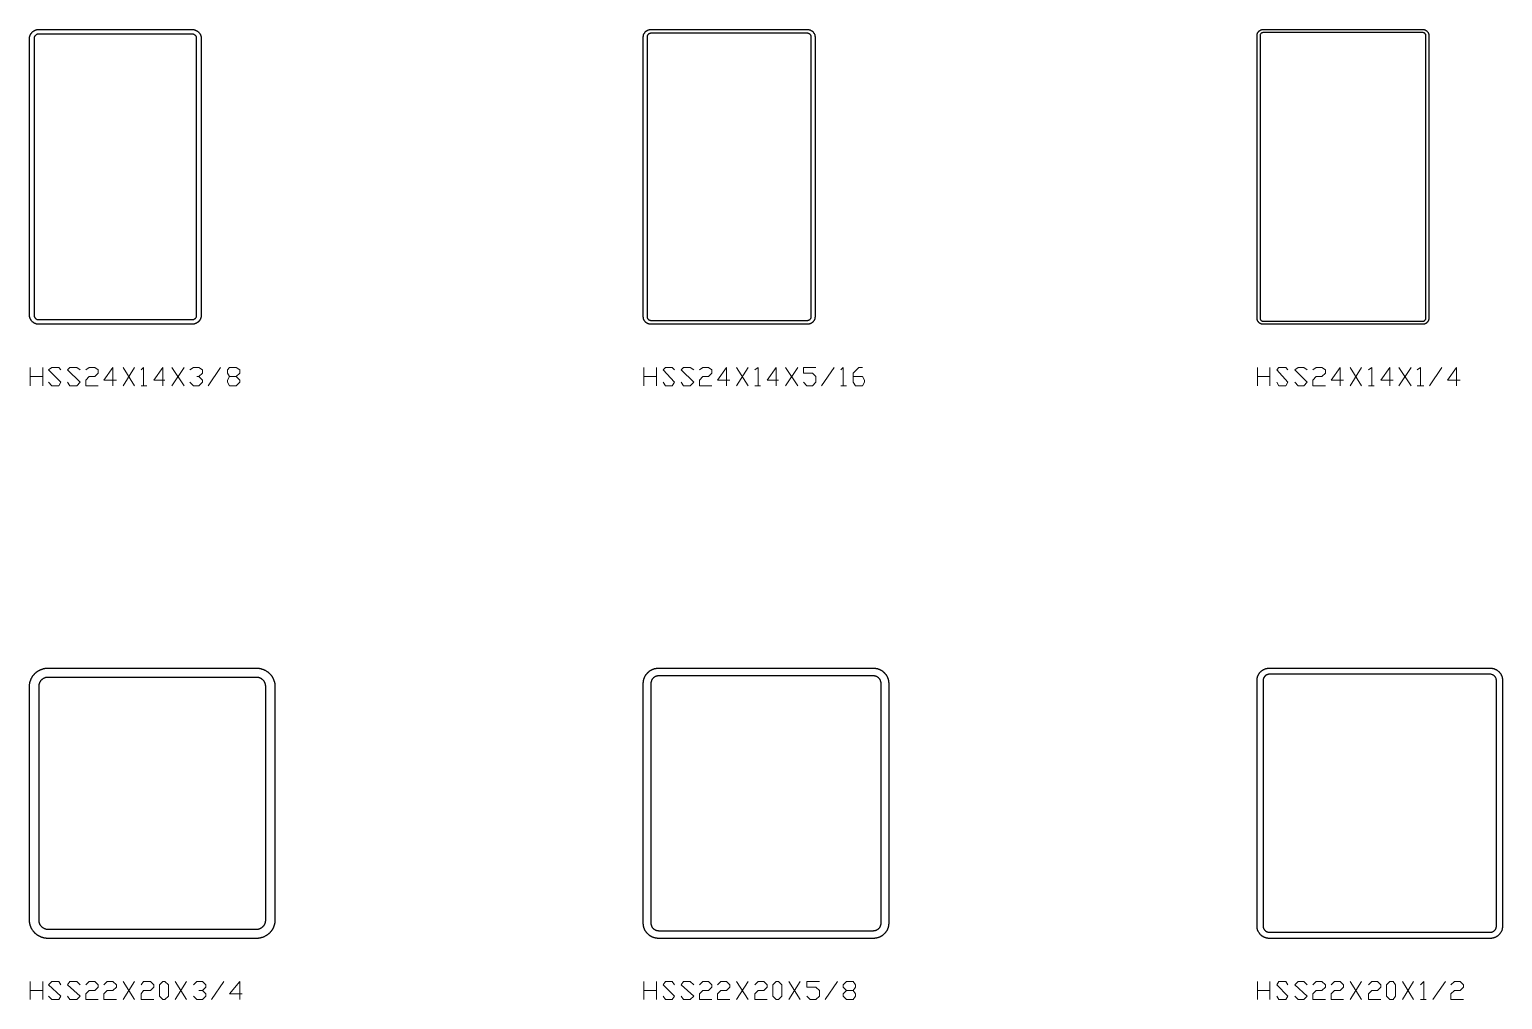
# Model space of a CAD drawing. Header units: inches. Extents: x 0 to 975, y -1305 to 34.
# Drawn here: x 350 to 470, y -105 to -26 of the extents above; entities that cross this region are included whole.
import ezdxf

# ---------------------------------------------------------------- set-up
doc = ezdxf.new("R2010")
doc.units = ezdxf.units.IN
doc.header["$MEASUREMENT"] = 0
doc.layers.add('AISC_STEEL', color=7, linetype='Continuous')

msp = doc.modelspace()

# ---------------------------------------------------------------- linework, layer by layer
at = {"color": 3, "lineweight": 0}
for p, q in [((350.07, -55), (350.07, -53.52)), ((351.08, -53.52), (351.08, -55)), ((357.63, -53.52), (358.55, -55)), ((357.63, -55), (358.55, -53.52)), ((361.6, -53.52), (362.61, -55)), ((361.6, -55), (362.61, -53.52)), ((364.55, -55), (365.56, -53.52)), ((400.05, -55), (400.05, -53.52)), ((401.07, -53.52), (401.07, -55)), ((407.61, -53.52), (408.54, -55)), ((407.61, -55), (408.54, -53.52)), ((411.58, -53.52), (412.59, -55)), ((411.58, -55), (412.59, -53.52)), ((414.53, -55), (415.54, -53.52)), ((450.03, -55), (450.03, -53.52)), ((451.05, -53.52), (451.05, -55)), ((457.6, -53.52), (458.52, -55)), ((457.6, -55), (458.52, -53.52)), ((461.56, -53.52), (462.57, -55)), ((461.56, -55), (462.57, -53.52)), ((464.05, -55), (465.06, -53.52)), ((350.07, -54.26), (351.08, -54.26)), ((359.11, -55), (359.57, -55)), ((400.05, -54.26), (401.07, -54.26)), ((409.09, -55), (409.55, -55)), ((416.1, -55), (416.56, -55)), ((450.03, -54.26), (451.05, -54.26)), ((459.07, -55), (459.53, -55)), ((463.04, -55), (463.59, -55)), ((350.07, -104.98), (350.07, -103.5)), ((350.07, -104.24), (351.08, -104.24)), ((351.08, -103.5), (351.08, -104.98)), ((357.63, -103.5), (358.55, -104.98)), ((357.63, -104.98), (358.55, -103.5)), ((361.87, -103.5), (362.8, -104.98)), ((361.87, -104.98), (362.8, -103.5)), ((364.83, -104.98), (365.84, -103.5)), ((400.05, -104.98), (400.05, -103.5)), ((400.05, -104.24), (401.07, -104.24)), ((401.07, -103.5), (401.07, -104.98)), ((407.61, -103.5), (408.54, -104.98)), ((407.61, -104.98), (408.54, -103.5)), ((411.86, -103.5), (412.78, -104.98)), ((411.86, -104.98), (412.78, -103.5)), ((414.81, -104.98), (415.82, -103.5)), ((450.03, -104.98), (450.03, -103.5)), ((450.03, -104.24), (451.05, -104.24)), ((451.05, -103.5), (451.05, -104.98)), ((457.6, -103.5), (458.52, -104.98)), ((457.6, -104.98), (458.52, -103.5)), ((461.84, -103.5), (462.76, -104.98)), ((461.84, -104.98), (462.76, -103.5)), ((464.33, -104.98), (465.34, -103.5)), ((360.86, -104.98), (360.86, -104.98)), ((410.84, -104.98), (410.84, -104.98)), ((460.82, -104.98), (460.82, -104.98)), ((463.31, -104.98), (463.77, -104.98))]:
    msp.add_line(p, q, dxfattribs=at)
for points in [[(351.55, -54.72), (351.82, -55), (352.38, -55), (352.56, -54.72), (351.55, -53.71), (351.82, -53.52), (352.38, -53.52), (352.56, -53.71)], [(353.11, -54.72), (353.3, -55), (353.85, -55), (354.13, -54.72), (353.11, -53.71), (353.3, -53.52), (353.85, -53.52), (354.13, -53.71)], [(354.59, -53.71), (354.87, -53.52), (355.33, -53.52), (355.6, -53.71), (355.6, -53.98), (355.33, -54.26), (354.87, -54.26), (354.59, -54.54), (354.59, -55), (355.6, -55)], [(357.08, -54.54), (356.06, -54.54), (356.8, -53.52), (356.8, -55)], [(359.11, -53.71), (359.29, -53.52), (359.29, -55)], [(361.04, -54.54), (360.12, -54.54), (360.86, -53.52), (360.86, -55)], [(363.07, -53.71), (363.35, -53.52), (363.81, -53.52), (364.09, -53.71), (364.09, -53.98), (363.81, -54.26), (363.63, -54.26)], [(366.85, -54.26), (367.13, -54.54), (367.13, -54.72), (366.85, -55), (366.3, -55), (366.12, -54.72), (366.12, -54.54), (366.3, -54.26), (366.85, -54.26), (367.13, -53.98), (367.13, -53.71), (366.85, -53.52), (366.3, -53.52), (366.12, -53.71), (366.12, -53.98), (366.3, -54.26)], [(401.62, -54.72), (401.8, -55), (402.36, -55), (402.54, -54.72), (401.62, -53.71), (401.8, -53.52), (402.36, -53.52), (402.54, -53.71)], [(403.1, -54.72), (403.28, -55), (403.83, -55), (404.11, -54.72), (403.1, -53.71), (403.28, -53.52), (403.83, -53.52), (404.11, -53.71)], [(404.57, -53.71), (404.85, -53.52), (405.31, -53.52), (405.58, -53.71), (405.58, -53.98), (405.31, -54.26), (404.85, -54.26), (404.57, -54.54), (404.57, -55), (405.58, -55)], [(407.06, -54.54), (406.05, -54.54), (406.78, -53.52), (406.78, -55)], [(409.09, -53.71), (409.37, -53.52), (409.37, -55)], [(411.03, -54.54), (410.1, -54.54), (410.84, -53.52), (410.84, -55)], [(413.05, -54.72), (413.33, -55), (413.79, -55), (414.07, -54.72), (414.07, -54.26), (413.79, -53.98), (413.05, -53.98), (413.05, -53.52), (414.07, -53.52)], [(416.1, -53.71), (416.28, -53.52), (416.28, -55)], [(417.11, -54.26), (417.85, -54.26), (418.03, -54.54), (418.03, -54.72), (417.85, -55), (417.3, -55), (417.11, -54.72), (417.11, -53.98), (417.57, -53.52), (417.85, -53.52)], [(451.6, -54.72), (451.79, -55), (452.34, -55), (452.52, -54.72), (451.6, -53.71), (451.79, -53.52), (452.34, -53.52), (452.52, -53.71)], [(453.08, -54.72), (453.35, -55), (453.81, -55), (454.09, -54.72), (453.08, -53.71), (453.35, -53.52), (453.81, -53.52), (454.09, -53.71)], [(454.55, -53.71), (454.83, -53.52), (455.29, -53.52), (455.57, -53.71), (455.57, -53.98), (455.29, -54.26), (454.83, -54.26), (454.55, -54.54), (454.55, -55), (455.57, -55)], [(457.04, -54.54), (456.03, -54.54), (456.77, -53.52), (456.77, -55)], [(459.07, -53.71), (459.35, -53.52), (459.35, -55)], [(461.1, -54.54), (460.09, -54.54), (460.82, -53.52), (460.82, -55)], [(463.04, -53.71), (463.31, -53.52), (463.31, -55)], [(466.54, -54.54), (465.53, -54.54), (466.26, -53.52), (466.26, -55)], [(363.81, -54.26), (364.09, -54.54), (364.09, -54.72), (363.81, -55), (363.35, -55), (363.07, -54.72)], [(351.55, -104.7), (351.82, -104.98), (352.38, -104.98), (352.56, -104.7), (351.55, -103.78), (351.82, -103.5), (352.38, -103.5), (352.56, -103.78)], [(353.11, -104.7), (353.3, -104.98), (353.85, -104.98), (354.13, -104.7), (353.11, -103.78), (353.3, -103.5), (353.85, -103.5), (354.13, -103.78)], [(354.59, -103.78), (354.87, -103.5), (355.33, -103.5), (355.6, -103.78), (355.6, -103.96), (355.33, -104.24), (354.87, -104.24), (354.59, -104.52), (354.59, -104.98), (355.6, -104.98)], [(356.06, -103.78), (356.34, -103.5), (356.8, -103.5), (357.08, -103.78), (357.08, -103.96), (356.8, -104.24), (356.34, -104.24), (356.06, -104.52), (356.06, -104.98), (357.08, -104.98)], [(359.11, -103.78), (359.29, -103.5), (359.85, -103.5), (360.12, -103.78), (360.12, -103.96), (359.85, -104.24), (359.29, -104.24), (359.11, -104.52), (359.11, -104.98), (360.12, -104.98)], [(363.35, -103.78), (363.63, -103.5), (364.09, -103.5), (364.36, -103.78), (364.36, -103.96), (364.09, -104.24), (363.81, -104.24)], [(364.09, -104.24), (364.36, -104.52), (364.36, -104.7), (364.09, -104.98), (363.63, -104.98), (363.35, -104.7)], [(367.32, -104.52), (366.3, -104.52), (367.13, -103.5), (367.13, -104.98)], [(401.62, -104.7), (401.8, -104.98), (402.36, -104.98), (402.54, -104.7), (401.62, -103.78), (401.8, -103.5), (402.36, -103.5), (402.54, -103.78)], [(403.1, -104.7), (403.28, -104.98), (403.83, -104.98), (404.11, -104.7), (403.1, -103.78), (403.28, -103.5), (403.83, -103.5), (404.11, -103.78)], [(404.57, -103.78), (404.85, -103.5), (405.31, -103.5), (405.58, -103.78), (405.58, -103.96), (405.31, -104.24), (404.85, -104.24), (404.57, -104.52), (404.57, -104.98), (405.58, -104.98)], [(406.05, -103.78), (406.32, -103.5), (406.78, -103.5), (407.06, -103.78), (407.06, -103.96), (406.78, -104.24), (406.32, -104.24), (406.05, -104.52), (406.05, -104.98), (407.06, -104.98)], [(409.09, -103.78), (409.37, -103.5), (409.83, -103.5), (410.1, -103.78), (410.1, -103.96), (409.83, -104.24), (409.37, -104.24), (409.09, -104.52), (409.09, -104.98), (410.1, -104.98)], [(413.33, -104.7), (413.61, -104.98), (414.07, -104.98), (414.35, -104.7), (414.35, -104.24), (414.07, -103.96), (413.33, -103.96), (413.33, -103.5), (414.35, -103.5)], [(417.11, -104.24), (417.3, -104.52), (417.3, -104.7), (417.11, -104.98), (416.56, -104.98), (416.28, -104.7), (416.28, -104.52), (416.56, -104.24), (417.11, -104.24), (417.3, -103.96), (417.3, -103.78), (417.11, -103.5), (416.56, -103.5), (416.28, -103.78), (416.28, -103.96), (416.56, -104.24)], [(451.6, -104.7), (451.79, -104.98), (452.34, -104.98), (452.52, -104.7), (451.6, -103.78), (451.79, -103.5), (452.34, -103.5), (452.52, -103.78)], [(453.08, -104.7), (453.35, -104.98), (453.81, -104.98), (454.09, -104.7), (453.08, -103.78), (453.35, -103.5), (453.81, -103.5), (454.09, -103.78)], [(454.55, -103.78), (454.83, -103.5), (455.29, -103.5), (455.57, -103.78), (455.57, -103.96), (455.29, -104.24), (454.83, -104.24), (454.55, -104.52), (454.55, -104.98), (455.57, -104.98)], [(456.03, -103.78), (456.3, -103.5), (456.77, -103.5), (457.04, -103.78), (457.04, -103.96), (456.77, -104.24), (456.3, -104.24), (456.03, -104.52), (456.03, -104.98), (457.04, -104.98)], [(459.07, -103.78), (459.35, -103.5), (459.81, -103.5), (460.09, -103.78), (460.09, -103.96), (459.81, -104.24), (459.35, -104.24), (459.07, -104.52), (459.07, -104.98), (460.09, -104.98)], [(463.31, -103.78), (463.59, -103.5), (463.59, -104.98)], [(465.8, -103.78), (466.08, -103.5), (466.54, -103.5), (466.82, -103.78), (466.82, -103.96), (466.54, -104.24), (466.08, -104.24), (465.8, -104.52), (465.8, -104.98), (466.82, -104.98)]]:
    msp.add_lwpolyline(points, dxfattribs=at)
for points in [[(360.86, -104.98), (360.58, -104.7), (360.58, -103.78), (360.86, -103.5), (361.04, -103.5), (361.32, -103.78), (361.32, -104.7), (361.04, -104.98)], [(410.84, -104.98), (410.56, -104.7), (410.56, -103.78), (410.84, -103.5), (411.03, -103.5), (411.3, -103.78), (411.3, -104.7), (411.03, -104.98)], [(460.82, -104.98), (460.55, -104.7), (460.55, -103.78), (460.82, -103.5), (461.1, -103.5), (461.28, -103.78), (461.28, -104.7), (461.1, -104.98)]]:
    msp.add_lwpolyline(points, close=True, dxfattribs=at)
at = {"layer": 'AISC_STEEL'}
for points in [[(363.25, -26), (363.28, -26), (363.31, -26), (363.34, -26.01), (363.37, -26.01), (363.4, -26.01), (363.43, -26.02), (363.45, -26.03), (363.48, -26.04), (363.51, -26.05), (363.54, -26.06), (363.56, -26.07), (363.59, -26.08), (363.62, -26.1), (363.64, -26.11), (363.67, -26.13), (363.69, -26.14), (363.71, -26.16), (363.74, -26.18), (363.76, -26.2), (363.78, -26.22), (363.8, -26.24), (363.82, -26.26), (363.84, -26.29), (363.86, -26.31), (363.87, -26.33), (363.89, -26.36), (363.9, -26.38), (363.92, -26.41), (363.93, -26.44), (363.94, -26.46), (363.95, -26.49), (363.96, -26.52), (363.97, -26.55), (363.98, -26.57), (363.99, -26.6), (363.99, -26.63), (363.99, -26.66), (364, -26.69), (364, -26.72), (364, -26.75), (364, -49.25), (364, -49.28), (364, -49.31), (363.99, -49.34), (363.99, -49.37), (363.99, -49.4), (363.98, -49.43), (363.97, -49.45), (363.96, -49.48), (363.95, -49.51), (363.94, -49.54), (363.93, -49.56), (363.92, -49.59), (363.9, -49.62), (363.89, -49.64), (363.87, -49.67), (363.86, -49.69), (363.84, -49.71), (363.82, -49.74), (363.8, -49.76), (363.78, -49.78), (363.76, -49.8), (363.74, -49.82), (363.71, -49.84), (363.69, -49.86), (363.67, -49.87), (363.64, -49.89), (363.62, -49.9), (363.59, -49.92), (363.56, -49.93), (363.54, -49.94), (363.51, -49.95), (363.48, -49.96), (363.45, -49.97), (363.43, -49.98), (363.4, -49.99), (363.37, -49.99), (363.34, -49.99), (363.31, -50), (363.28, -50), (363.25, -50), (350.75, -50), (350.72, -50), (350.69, -50), (350.66, -49.99), (350.63, -49.99), (350.6, -49.99), (350.57, -49.98), (350.55, -49.97), (350.52, -49.96), (350.49, -49.95), (350.46, -49.94), (350.44, -49.93), (350.41, -49.92), (350.38, -49.9), (350.36, -49.89), (350.33, -49.87), (350.31, -49.86), (350.29, -49.84), (350.26, -49.82), (350.24, -49.8), (350.22, -49.78), (350.2, -49.76), (350.18, -49.74), (350.16, -49.71), (350.14, -49.69), (350.13, -49.67), (350.11, -49.64), (350.1, -49.62), (350.08, -49.59), (350.07, -49.56), (350.06, -49.54), (350.05, -49.51), (350.04, -49.48), (350.03, -49.45), (350.02, -49.43), (350.01, -49.4), (350.01, -49.37), (350.01, -49.34), (350, -49.31), (350, -49.28), (350, -49.25), (350, -26.75), (350, -26.72), (350, -26.69), (350.01, -26.66), (350.01, -26.63), (350.01, -26.6), (350.02, -26.57), (350.03, -26.55), (350.04, -26.52), (350.05, -26.49), (350.06, -26.46), (350.07, -26.44), (350.08, -26.41), (350.1, -26.38), (350.11, -26.36), (350.13, -26.33), (350.14, -26.31), (350.16, -26.29), (350.18, -26.26), (350.2, -26.24), (350.22, -26.22), (350.24, -26.2), (350.26, -26.18), (350.29, -26.16), (350.31, -26.14), (350.33, -26.13), (350.36, -26.11), (350.38, -26.1), (350.41, -26.08), (350.44, -26.07), (350.46, -26.06), (350.49, -26.05), (350.52, -26.04), (350.55, -26.03), (350.57, -26.02), (350.6, -26.01), (350.63, -26.01), (350.66, -26.01), (350.69, -26), (350.72, -26), (350.75, -26)], [(350.75, -26.38), (350.72, -26.38), (350.69, -26.38), (350.66, -26.39), (350.63, -26.39), (350.61, -26.4), (350.58, -26.42), (350.55, -26.43), (350.53, -26.45), (350.51, -26.46), (350.48, -26.48), (350.46, -26.51), (350.45, -26.53), (350.43, -26.55), (350.42, -26.58), (350.4, -26.61), (350.39, -26.63), (350.39, -26.66), (350.38, -26.69), (350.38, -26.72), (350.38, -26.75), (350.38, -49.25), (350.38, -49.28), (350.38, -49.31), (350.39, -49.34), (350.39, -49.37), (350.4, -49.39), (350.42, -49.42), (350.43, -49.45), (350.45, -49.47), (350.46, -49.49), (350.48, -49.52), (350.51, -49.54), (350.53, -49.55), (350.55, -49.57), (350.58, -49.58), (350.61, -49.6), (350.63, -49.61), (350.66, -49.61), (350.69, -49.62), (350.72, -49.62), (350.75, -49.62), (363.25, -49.62), (363.28, -49.62), (363.31, -49.62), (363.34, -49.61), (363.37, -49.61), (363.39, -49.6), (363.42, -49.58), (363.45, -49.57), (363.47, -49.55), (363.49, -49.54), (363.52, -49.52), (363.54, -49.49), (363.55, -49.47), (363.57, -49.45), (363.58, -49.42), (363.6, -49.39), (363.61, -49.37), (363.61, -49.34), (363.62, -49.31), (363.62, -49.28), (363.62, -49.25), (363.62, -26.75), (363.62, -26.72), (363.62, -26.69), (363.61, -26.66), (363.61, -26.63), (363.6, -26.61), (363.58, -26.58), (363.57, -26.55), (363.55, -26.53), (363.54, -26.51), (363.52, -26.48), (363.49, -26.46), (363.47, -26.45), (363.45, -26.43), (363.42, -26.42), (363.39, -26.4), (363.37, -26.39), (363.34, -26.39), (363.31, -26.38), (363.28, -26.38), (363.25, -26.38)], [(413.38, -26), (413.4, -26), (413.43, -26), (413.46, -26.01), (413.49, -26.01), (413.52, -26.02), (413.55, -26.03), (413.58, -26.03), (413.61, -26.04), (413.63, -26.06), (413.66, -26.07), (413.69, -26.08), (413.71, -26.1), (413.74, -26.12), (413.76, -26.13), (413.78, -26.15), (413.81, -26.17), (413.83, -26.19), (413.85, -26.22), (413.87, -26.24), (413.88, -26.26), (413.9, -26.29), (413.92, -26.31), (413.93, -26.34), (413.94, -26.37), (413.96, -26.39), (413.97, -26.42), (413.97, -26.45), (413.98, -26.48), (413.99, -26.51), (413.99, -26.54), (414, -26.57), (414, -26.6), (414, -26.62), (414, -49.38), (414, -49.4), (414, -49.43), (413.99, -49.46), (413.99, -49.49), (413.98, -49.52), (413.97, -49.55), (413.97, -49.58), (413.96, -49.61), (413.94, -49.63), (413.93, -49.66), (413.92, -49.69), (413.9, -49.71), (413.88, -49.74), (413.87, -49.76), (413.85, -49.78), (413.83, -49.81), (413.81, -49.83), (413.78, -49.85), (413.76, -49.87), (413.74, -49.88), (413.71, -49.9), (413.69, -49.92), (413.66, -49.93), (413.63, -49.94), (413.61, -49.96), (413.58, -49.97), (413.55, -49.97), (413.52, -49.98), (413.49, -49.99), (413.46, -49.99), (413.43, -50), (413.4, -50), (413.38, -50), (400.62, -50), (400.6, -50), (400.57, -50), (400.54, -49.99), (400.51, -49.99), (400.48, -49.98), (400.45, -49.97), (400.42, -49.97), (400.39, -49.96), (400.37, -49.94), (400.34, -49.93), (400.31, -49.92), (400.29, -49.9), (400.26, -49.88), (400.24, -49.87), (400.22, -49.85), (400.19, -49.83), (400.17, -49.81), (400.15, -49.78), (400.13, -49.76), (400.12, -49.74), (400.1, -49.71), (400.08, -49.69), (400.07, -49.66), (400.06, -49.63), (400.04, -49.61), (400.03, -49.58), (400.03, -49.55), (400.02, -49.52), (400.01, -49.49), (400.01, -49.46), (400, -49.43), (400, -49.4), (400, -49.38), (400, -26.62), (400, -26.6), (400, -26.57), (400.01, -26.54), (400.01, -26.51), (400.02, -26.48), (400.03, -26.45), (400.03, -26.42), (400.04, -26.39), (400.06, -26.37), (400.07, -26.34), (400.08, -26.31), (400.1, -26.29), (400.12, -26.26), (400.13, -26.24), (400.15, -26.22), (400.17, -26.19), (400.19, -26.17), (400.22, -26.15), (400.24, -26.13), (400.26, -26.12), (400.29, -26.1), (400.31, -26.08), (400.34, -26.07), (400.37, -26.06), (400.39, -26.04), (400.42, -26.03), (400.45, -26.03), (400.48, -26.02), (400.51, -26.01), (400.54, -26.01), (400.57, -26), (400.6, -26), (400.62, -26)], [(400.62, -26.31), (400.6, -26.31), (400.57, -26.32), (400.54, -26.32), (400.51, -26.33), (400.49, -26.35), (400.46, -26.36), (400.44, -26.38), (400.41, -26.39), (400.39, -26.41), (400.38, -26.44), (400.36, -26.46), (400.35, -26.49), (400.33, -26.51), (400.32, -26.54), (400.32, -26.57), (400.31, -26.6), (400.31, -26.62), (400.31, -49.38), (400.31, -49.4), (400.32, -49.43), (400.32, -49.46), (400.33, -49.49), (400.35, -49.51), (400.36, -49.54), (400.38, -49.56), (400.39, -49.59), (400.41, -49.61), (400.44, -49.62), (400.46, -49.64), (400.49, -49.65), (400.51, -49.67), (400.54, -49.68), (400.57, -49.68), (400.6, -49.69), (400.62, -49.69), (413.38, -49.69), (413.4, -49.69), (413.43, -49.68), (413.46, -49.68), (413.49, -49.67), (413.51, -49.65), (413.54, -49.64), (413.56, -49.62), (413.59, -49.61), (413.61, -49.59), (413.62, -49.56), (413.64, -49.54), (413.65, -49.51), (413.67, -49.49), (413.68, -49.46), (413.68, -49.43), (413.69, -49.4), (413.69, -49.38), (413.69, -26.62), (413.69, -26.6), (413.68, -26.57), (413.68, -26.54), (413.67, -26.51), (413.65, -26.49), (413.64, -26.46), (413.62, -26.44), (413.61, -26.41), (413.59, -26.39), (413.56, -26.38), (413.54, -26.36), (413.51, -26.35), (413.49, -26.33), (413.46, -26.32), (413.43, -26.32), (413.4, -26.31), (413.38, -26.31)], [(463.5, -26), (463.53, -26), (463.56, -26), (463.59, -26.01), (463.62, -26.01), (463.64, -26.02), (463.67, -26.03), (463.7, -26.04), (463.72, -26.05), (463.75, -26.07), (463.77, -26.08), (463.8, -26.1), (463.82, -26.12), (463.84, -26.14), (463.86, -26.16), (463.88, -26.18), (463.9, -26.2), (463.92, -26.23), (463.93, -26.25), (463.95, -26.28), (463.96, -26.3), (463.97, -26.33), (463.98, -26.36), (463.99, -26.38), (463.99, -26.41), (464, -26.44), (464, -26.47), (464, -26.5), (464, -49.5), (464, -49.53), (464, -49.56), (463.99, -49.59), (463.99, -49.62), (463.98, -49.64), (463.97, -49.67), (463.96, -49.7), (463.95, -49.72), (463.93, -49.75), (463.92, -49.77), (463.9, -49.8), (463.88, -49.82), (463.86, -49.84), (463.84, -49.86), (463.82, -49.88), (463.8, -49.9), (463.77, -49.92), (463.75, -49.93), (463.72, -49.95), (463.7, -49.96), (463.67, -49.97), (463.64, -49.98), (463.62, -49.99), (463.59, -49.99), (463.56, -50), (463.53, -50), (463.5, -50), (450.5, -50), (450.47, -50), (450.44, -50), (450.41, -49.99), (450.38, -49.99), (450.36, -49.98), (450.33, -49.97), (450.3, -49.96), (450.28, -49.95), (450.25, -49.93), (450.23, -49.92), (450.2, -49.9), (450.18, -49.88), (450.16, -49.86), (450.14, -49.84), (450.12, -49.82), (450.1, -49.8), (450.08, -49.77), (450.07, -49.75), (450.05, -49.72), (450.04, -49.7), (450.03, -49.67), (450.02, -49.64), (450.01, -49.62), (450.01, -49.59), (450, -49.56), (450, -49.53), (450, -49.5), (450, -26.5), (450, -26.47), (450, -26.44), (450.01, -26.41), (450.01, -26.38), (450.02, -26.36), (450.03, -26.33), (450.04, -26.3), (450.05, -26.28), (450.07, -26.25), (450.08, -26.23), (450.1, -26.2), (450.12, -26.18), (450.14, -26.16), (450.16, -26.14), (450.18, -26.12), (450.2, -26.1), (450.23, -26.08), (450.25, -26.07), (450.28, -26.05), (450.3, -26.04), (450.33, -26.03), (450.36, -26.02), (450.38, -26.01), (450.41, -26.01), (450.44, -26), (450.47, -26), (450.5, -26)], [(450.5, -26.25), (450.47, -26.25), (450.44, -26.26), (450.42, -26.26), (450.39, -26.27), (450.37, -26.29), (450.34, -26.3), (450.32, -26.32), (450.3, -26.34), (450.29, -26.37), (450.27, -26.39), (450.26, -26.42), (450.26, -26.44), (450.25, -26.47), (450.25, -26.5), (450.25, -49.5), (450.25, -49.53), (450.26, -49.56), (450.26, -49.58), (450.27, -49.61), (450.29, -49.63), (450.3, -49.66), (450.32, -49.68), (450.34, -49.7), (450.37, -49.71), (450.39, -49.73), (450.42, -49.74), (450.44, -49.74), (450.47, -49.75), (450.5, -49.75), (463.5, -49.75), (463.53, -49.75), (463.56, -49.74), (463.58, -49.74), (463.61, -49.73), (463.63, -49.71), (463.66, -49.7), (463.68, -49.68), (463.7, -49.66), (463.71, -49.63), (463.73, -49.61), (463.74, -49.58), (463.74, -49.56), (463.75, -49.53), (463.75, -49.5), (463.75, -26.5), (463.75, -26.47), (463.74, -26.44), (463.74, -26.42), (463.73, -26.39), (463.71, -26.37), (463.7, -26.34), (463.68, -26.32), (463.66, -26.3), (463.63, -26.29), (463.61, -26.27), (463.58, -26.26), (463.56, -26.26), (463.53, -26.25), (463.5, -26.25)], [(368.5, -78), (368.53, -78), (368.56, -78), (368.59, -78), (368.62, -78), (368.65, -78.01), (368.68, -78.01), (368.71, -78.01), (368.74, -78.02), (368.77, -78.02), (368.8, -78.03), (368.83, -78.04), (368.85, -78.04), (368.88, -78.05), (368.91, -78.06), (368.94, -78.07), (368.97, -78.08), (369, -78.08), (369.03, -78.1), (369.05, -78.11), (369.08, -78.12), (369.11, -78.13), (369.14, -78.14), (369.16, -78.15), (369.19, -78.17), (369.22, -78.18), (369.24, -78.2), (369.27, -78.21), (369.29, -78.23), (369.32, -78.24), (369.34, -78.26), (369.37, -78.28), (369.39, -78.29), (369.42, -78.31), (369.44, -78.33), (369.46, -78.35), (369.48, -78.37), (369.51, -78.39), (369.53, -78.41), (369.55, -78.43), (369.57, -78.45), (369.59, -78.47), (369.61, -78.49), (369.63, -78.52), (369.65, -78.54), (369.67, -78.56), (369.69, -78.58), (369.71, -78.61), (369.72, -78.63), (369.74, -78.66), (369.76, -78.68), (369.77, -78.71), (369.79, -78.73), (369.8, -78.76), (369.82, -78.78), (369.83, -78.81), (369.85, -78.84), (369.86, -78.86), (369.87, -78.89), (369.88, -78.92), (369.89, -78.95), (369.9, -78.97), (369.92, -79), (369.92, -79.03), (369.93, -79.06), (369.94, -79.09), (369.95, -79.12), (369.96, -79.15), (369.96, -79.17), (369.97, -79.2), (369.98, -79.23), (369.98, -79.26), (369.99, -79.29), (369.99, -79.32), (369.99, -79.35), (370, -79.38), (370, -79.41), (370, -79.44), (370, -79.47), (370, -79.5), (370, -98.5), (370, -98.53), (370, -98.56), (370, -98.59), (370, -98.62), (369.99, -98.65), (369.99, -98.68), (369.99, -98.71), (369.98, -98.74), (369.98, -98.77), (369.97, -98.8), (369.96, -98.83), (369.96, -98.85), (369.95, -98.88), (369.94, -98.91), (369.93, -98.94), (369.92, -98.97), (369.92, -99), (369.9, -99.03), (369.89, -99.05), (369.88, -99.08), (369.87, -99.11), (369.86, -99.14), (369.85, -99.16), (369.83, -99.19), (369.82, -99.22), (369.8, -99.24), (369.79, -99.27), (369.77, -99.29), (369.76, -99.32), (369.74, -99.34), (369.72, -99.37), (369.71, -99.39), (369.69, -99.42), (369.67, -99.44), (369.65, -99.46), (369.63, -99.48), (369.61, -99.51), (369.59, -99.53), (369.57, -99.55), (369.55, -99.57), (369.53, -99.59), (369.51, -99.61), (369.48, -99.63), (369.46, -99.65), (369.44, -99.67), (369.42, -99.69), (369.39, -99.71), (369.37, -99.72), (369.34, -99.74), (369.32, -99.76), (369.29, -99.77), (369.27, -99.79), (369.24, -99.8), (369.22, -99.82), (369.19, -99.83), (369.16, -99.85), (369.14, -99.86), (369.11, -99.87), (369.08, -99.88), (369.05, -99.89), (369.03, -99.9), (369, -99.92), (368.97, -99.92), (368.94, -99.93), (368.91, -99.94), (368.88, -99.95), (368.85, -99.96), (368.83, -99.96), (368.8, -99.97), (368.77, -99.98), (368.74, -99.98), (368.71, -99.99), (368.68, -99.99), (368.65, -99.99), (368.62, -100), (368.59, -100), (368.56, -100), (368.53, -100), (368.5, -100), (351.5, -100), (351.47, -100), (351.44, -100), (351.41, -100), (351.38, -100), (351.35, -99.99), (351.32, -99.99), (351.29, -99.99), (351.26, -99.98), (351.23, -99.98), (351.2, -99.97), (351.17, -99.96), (351.15, -99.96), (351.12, -99.95), (351.09, -99.94), (351.06, -99.93), (351.03, -99.92), (351, -99.92), (350.97, -99.9), (350.95, -99.89), (350.92, -99.88), (350.89, -99.87), (350.86, -99.86), (350.84, -99.85), (350.81, -99.83), (350.78, -99.82), (350.76, -99.8), (350.73, -99.79), (350.71, -99.77), (350.68, -99.76), (350.66, -99.74), (350.63, -99.72), (350.61, -99.71), (350.58, -99.69), (350.56, -99.67), (350.54, -99.65), (350.52, -99.63), (350.49, -99.61), (350.47, -99.59), (350.45, -99.57), (350.43, -99.55), (350.41, -99.53), (350.39, -99.51), (350.37, -99.48), (350.35, -99.46), (350.33, -99.44), (350.31, -99.42), (350.29, -99.39), (350.28, -99.37), (350.26, -99.34), (350.24, -99.32), (350.23, -99.29), (350.21, -99.27), (350.2, -99.24), (350.18, -99.22), (350.17, -99.19), (350.15, -99.16), (350.14, -99.14), (350.13, -99.11), (350.12, -99.08), (350.11, -99.05), (350.1, -99.03), (350.08, -99), (350.08, -98.97), (350.07, -98.94), (350.06, -98.91), (350.05, -98.88), (350.04, -98.85), (350.04, -98.83), (350.03, -98.8), (350.02, -98.77), (350.02, -98.74), (350.01, -98.71), (350.01, -98.68), (350.01, -98.65), (350, -98.62), (350, -98.59), (350, -98.56), (350, -98.53), (350, -98.5), (350, -79.5), (350, -79.47), (350, -79.44), (350, -79.41), (350, -79.38), (350.01, -79.35), (350.01, -79.32), (350.01, -79.29), (350.02, -79.26), (350.02, -79.23), (350.03, -79.2), (350.04, -79.17), (350.04, -79.15), (350.05, -79.12), (350.06, -79.09), (350.07, -79.06), (350.08, -79.03), (350.08, -79), (350.1, -78.97), (350.11, -78.95), (350.12, -78.92), (350.13, -78.89), (350.14, -78.86), (350.15, -78.84), (350.17, -78.81), (350.18, -78.78), (350.2, -78.76), (350.21, -78.73), (350.23, -78.71), (350.24, -78.68), (350.26, -78.66), (350.28, -78.63), (350.29, -78.61), (350.31, -78.58), (350.33, -78.56), (350.35, -78.54), (350.37, -78.52), (350.39, -78.49), (350.41, -78.47), (350.43, -78.45), (350.45, -78.43), (350.47, -78.41), (350.49, -78.39), (350.52, -78.37), (350.54, -78.35), (350.56, -78.33), (350.58, -78.31), (350.61, -78.29), (350.63, -78.28), (350.66, -78.26), (350.68, -78.24), (350.71, -78.23), (350.73, -78.21), (350.76, -78.2), (350.78, -78.18), (350.81, -78.17), (350.84, -78.15), (350.86, -78.14), (350.89, -78.13), (350.92, -78.12), (350.95, -78.11), (350.97, -78.1), (351, -78.08), (351.03, -78.08), (351.06, -78.07), (351.09, -78.06), (351.12, -78.05), (351.15, -78.04), (351.17, -78.04), (351.2, -78.03), (351.23, -78.02), (351.26, -78.02), (351.29, -78.01), (351.32, -78.01), (351.35, -78.01), (351.38, -78), (351.41, -78), (351.44, -78), (351.47, -78), (351.5, -78)], [(418.75, -78), (418.78, -78), (418.81, -78), (418.84, -78), (418.87, -78.01), (418.9, -78.01), (418.93, -78.01), (418.96, -78.02), (418.99, -78.02), (419.02, -78.03), (419.04, -78.04), (419.07, -78.04), (419.1, -78.05), (419.13, -78.06), (419.16, -78.07), (419.19, -78.08), (419.21, -78.09), (419.24, -78.1), (419.27, -78.11), (419.3, -78.13), (419.32, -78.14), (419.35, -78.15), (419.37, -78.17), (419.4, -78.18), (419.43, -78.2), (419.45, -78.21), (419.48, -78.23), (419.5, -78.25), (419.52, -78.27), (419.55, -78.29), (419.57, -78.31), (419.59, -78.33), (419.61, -78.35), (419.63, -78.37), (419.65, -78.39), (419.67, -78.41), (419.69, -78.43), (419.71, -78.45), (419.73, -78.48), (419.75, -78.5), (419.77, -78.52), (419.79, -78.55), (419.8, -78.57), (419.82, -78.6), (419.83, -78.62), (419.85, -78.65), (419.86, -78.68), (419.87, -78.7), (419.89, -78.73), (419.9, -78.76), (419.91, -78.79), (419.92, -78.81), (419.93, -78.84), (419.94, -78.87), (419.95, -78.9), (419.96, -78.93), (419.96, -78.96), (419.97, -78.98), (419.98, -79.01), (419.98, -79.04), (419.99, -79.07), (419.99, -79.1), (419.99, -79.13), (420, -79.16), (420, -79.19), (420, -79.22), (420, -79.25), (420, -98.75), (420, -98.78), (420, -98.81), (420, -98.84), (419.99, -98.87), (419.99, -98.9), (419.99, -98.93), (419.98, -98.96), (419.98, -98.99), (419.97, -99.02), (419.96, -99.04), (419.96, -99.07), (419.95, -99.1), (419.94, -99.13), (419.93, -99.16), (419.92, -99.19), (419.91, -99.21), (419.9, -99.24), (419.89, -99.27), (419.87, -99.3), (419.86, -99.32), (419.85, -99.35), (419.83, -99.38), (419.82, -99.4), (419.8, -99.43), (419.79, -99.45), (419.77, -99.48), (419.75, -99.5), (419.73, -99.52), (419.71, -99.55), (419.69, -99.57), (419.67, -99.59), (419.65, -99.61), (419.63, -99.63), (419.61, -99.65), (419.59, -99.67), (419.57, -99.69), (419.55, -99.71), (419.52, -99.73), (419.5, -99.75), (419.48, -99.77), (419.45, -99.79), (419.43, -99.8), (419.4, -99.82), (419.37, -99.83), (419.35, -99.85), (419.32, -99.86), (419.3, -99.87), (419.27, -99.89), (419.24, -99.9), (419.21, -99.91), (419.19, -99.92), (419.16, -99.93), (419.13, -99.94), (419.1, -99.95), (419.07, -99.96), (419.04, -99.96), (419.02, -99.97), (418.99, -99.98), (418.96, -99.98), (418.93, -99.99), (418.9, -99.99), (418.87, -99.99), (418.84, -100), (418.81, -100), (418.78, -100), (418.75, -100), (401.25, -100), (401.22, -100), (401.19, -100), (401.16, -100), (401.13, -99.99), (401.1, -99.99), (401.07, -99.99), (401.04, -99.98), (401.01, -99.98), (400.98, -99.97), (400.96, -99.96), (400.93, -99.96), (400.9, -99.95), (400.87, -99.94), (400.84, -99.93), (400.81, -99.92), (400.79, -99.91), (400.76, -99.9), (400.73, -99.89), (400.7, -99.87), (400.68, -99.86), (400.65, -99.85), (400.62, -99.83), (400.6, -99.82), (400.57, -99.8), (400.55, -99.79), (400.52, -99.77), (400.5, -99.75), (400.48, -99.73), (400.45, -99.71), (400.43, -99.69), (400.41, -99.67), (400.39, -99.65), (400.37, -99.63), (400.35, -99.61), (400.33, -99.59), (400.31, -99.57), (400.29, -99.55), (400.27, -99.52), (400.25, -99.5), (400.23, -99.48), (400.21, -99.45), (400.2, -99.43), (400.18, -99.4), (400.17, -99.38), (400.15, -99.35), (400.14, -99.32), (400.13, -99.3), (400.11, -99.27), (400.1, -99.24), (400.09, -99.21), (400.08, -99.19), (400.07, -99.16), (400.06, -99.13), (400.05, -99.1), (400.04, -99.07), (400.04, -99.04), (400.03, -99.02), (400.02, -98.99), (400.02, -98.96), (400.01, -98.93), (400.01, -98.9), (400.01, -98.87), (400, -98.84), (400, -98.81), (400, -98.78), (400, -98.75), (400, -79.25), (400, -79.22), (400, -79.19), (400, -79.16), (400.01, -79.13), (400.01, -79.1), (400.01, -79.07), (400.02, -79.04), (400.02, -79.01), (400.03, -78.98), (400.04, -78.96), (400.04, -78.93), (400.05, -78.9), (400.06, -78.87), (400.07, -78.84), (400.08, -78.81), (400.09, -78.79), (400.1, -78.76), (400.11, -78.73), (400.13, -78.7), (400.14, -78.68), (400.15, -78.65), (400.17, -78.62), (400.18, -78.6), (400.2, -78.57), (400.21, -78.55), (400.23, -78.52), (400.25, -78.5), (400.27, -78.48), (400.29, -78.45), (400.31, -78.43), (400.33, -78.41), (400.35, -78.39), (400.37, -78.37), (400.39, -78.35), (400.41, -78.33), (400.43, -78.31), (400.45, -78.29), (400.48, -78.27), (400.5, -78.25), (400.52, -78.23), (400.55, -78.21), (400.57, -78.2), (400.6, -78.18), (400.62, -78.17), (400.65, -78.15), (400.68, -78.14), (400.7, -78.13), (400.73, -78.11), (400.76, -78.1), (400.79, -78.09), (400.81, -78.08), (400.84, -78.07), (400.87, -78.06), (400.9, -78.05), (400.93, -78.04), (400.96, -78.04), (400.98, -78.03), (401.01, -78.02), (401.04, -78.02), (401.07, -78.01), (401.1, -78.01), (401.13, -78.01), (401.16, -78), (401.19, -78), (401.22, -78), (401.25, -78)], [(469, -78), (469.03, -78), (469.06, -78), (469.09, -78), (469.12, -78.01), (469.15, -78.01), (469.18, -78.02), (469.21, -78.02), (469.23, -78.03), (469.26, -78.04), (469.29, -78.04), (469.32, -78.05), (469.35, -78.06), (469.38, -78.07), (469.4, -78.08), (469.43, -78.1), (469.46, -78.11), (469.48, -78.12), (469.51, -78.14), (469.53, -78.15), (469.56, -78.17), (469.58, -78.19), (469.61, -78.21), (469.63, -78.22), (469.65, -78.24), (469.67, -78.26), (469.7, -78.28), (469.72, -78.3), (469.74, -78.33), (469.76, -78.35), (469.78, -78.37), (469.79, -78.39), (469.81, -78.42), (469.83, -78.44), (469.85, -78.47), (469.86, -78.49), (469.88, -78.52), (469.89, -78.54), (469.9, -78.57), (469.92, -78.6), (469.93, -78.62), (469.94, -78.65), (469.95, -78.68), (469.96, -78.71), (469.96, -78.74), (469.97, -78.77), (469.98, -78.79), (469.98, -78.82), (469.99, -78.85), (469.99, -78.88), (470, -78.91), (470, -78.94), (470, -78.97), (470, -79), (470, -99), (470, -99.03), (470, -99.06), (470, -99.09), (469.99, -99.12), (469.99, -99.15), (469.98, -99.18), (469.98, -99.21), (469.97, -99.23), (469.96, -99.26), (469.96, -99.29), (469.95, -99.32), (469.94, -99.35), (469.93, -99.38), (469.92, -99.4), (469.9, -99.43), (469.89, -99.46), (469.88, -99.48), (469.86, -99.51), (469.85, -99.53), (469.83, -99.56), (469.81, -99.58), (469.79, -99.61), (469.78, -99.63), (469.76, -99.65), (469.74, -99.67), (469.72, -99.7), (469.7, -99.72), (469.67, -99.74), (469.65, -99.76), (469.63, -99.78), (469.61, -99.79), (469.58, -99.81), (469.56, -99.83), (469.53, -99.85), (469.51, -99.86), (469.48, -99.88), (469.46, -99.89), (469.43, -99.9), (469.4, -99.92), (469.38, -99.93), (469.35, -99.94), (469.32, -99.95), (469.29, -99.96), (469.26, -99.96), (469.23, -99.97), (469.21, -99.98), (469.18, -99.98), (469.15, -99.99), (469.12, -99.99), (469.09, -100), (469.06, -100), (469.03, -100), (469, -100), (451, -100), (450.97, -100), (450.94, -100), (450.91, -100), (450.88, -99.99), (450.85, -99.99), (450.82, -99.98), (450.79, -99.98), (450.77, -99.97), (450.74, -99.96), (450.71, -99.96), (450.68, -99.95), (450.65, -99.94), (450.62, -99.93), (450.6, -99.92), (450.57, -99.9), (450.54, -99.89), (450.52, -99.88), (450.49, -99.86), (450.47, -99.85), (450.44, -99.83), (450.42, -99.81), (450.39, -99.79), (450.37, -99.78), (450.35, -99.76), (450.33, -99.74), (450.3, -99.72), (450.28, -99.7), (450.26, -99.67), (450.24, -99.65), (450.22, -99.63), (450.21, -99.61), (450.19, -99.58), (450.17, -99.56), (450.15, -99.53), (450.14, -99.51), (450.12, -99.48), (450.11, -99.46), (450.1, -99.43), (450.08, -99.4), (450.07, -99.38), (450.06, -99.35), (450.05, -99.32), (450.04, -99.29), (450.04, -99.26), (450.03, -99.23), (450.02, -99.21), (450.02, -99.18), (450.01, -99.15), (450.01, -99.12), (450, -99.09), (450, -99.06), (450, -99.03), (450, -99), (450, -79), (450, -78.97), (450, -78.94), (450, -78.91), (450.01, -78.88), (450.01, -78.85), (450.02, -78.82), (450.02, -78.79), (450.03, -78.77), (450.04, -78.74), (450.04, -78.71), (450.05, -78.68), (450.06, -78.65), (450.07, -78.62), (450.08, -78.6), (450.1, -78.57), (450.11, -78.54), (450.12, -78.52), (450.14, -78.49), (450.15, -78.47), (450.17, -78.44), (450.19, -78.42), (450.21, -78.39), (450.22, -78.37), (450.24, -78.35), (450.26, -78.33), (450.28, -78.3), (450.3, -78.28), (450.33, -78.26), (450.35, -78.24), (450.37, -78.22), (450.39, -78.21), (450.42, -78.19), (450.44, -78.17), (450.47, -78.15), (450.49, -78.14), (450.52, -78.12), (450.54, -78.11), (450.57, -78.1), (450.6, -78.08), (450.62, -78.07), (450.65, -78.06), (450.68, -78.05), (450.71, -78.04), (450.74, -78.04), (450.77, -78.03), (450.79, -78.02), (450.82, -78.02), (450.85, -78.01), (450.88, -78.01), (450.91, -78), (450.94, -78), (450.97, -78), (451, -78)], [(351.5, -78.75), (351.47, -78.75), (351.44, -78.75), (351.41, -78.76), (351.38, -78.76), (351.35, -78.76), (351.32, -78.77), (351.3, -78.78), (351.27, -78.79), (351.24, -78.8), (351.21, -78.81), (351.19, -78.82), (351.16, -78.83), (351.13, -78.85), (351.11, -78.86), (351.08, -78.88), (351.06, -78.89), (351.04, -78.91), (351.01, -78.93), (350.99, -78.95), (350.97, -78.97), (350.95, -78.99), (350.93, -79.01), (350.91, -79.04), (350.89, -79.06), (350.88, -79.08), (350.86, -79.11), (350.85, -79.13), (350.83, -79.16), (350.82, -79.19), (350.81, -79.21), (350.8, -79.24), (350.79, -79.27), (350.78, -79.3), (350.77, -79.32), (350.76, -79.35), (350.76, -79.38), (350.76, -79.41), (350.75, -79.44), (350.75, -79.47), (350.75, -79.5), (350.75, -98.5), (350.75, -98.53), (350.75, -98.56), (350.76, -98.59), (350.76, -98.62), (350.76, -98.65), (350.77, -98.68), (350.78, -98.7), (350.79, -98.73), (350.8, -98.76), (350.81, -98.79), (350.82, -98.81), (350.83, -98.84), (350.85, -98.87), (350.86, -98.89), (350.88, -98.92), (350.89, -98.94), (350.91, -98.96), (350.93, -98.99), (350.95, -99.01), (350.97, -99.03), (350.99, -99.05), (351.01, -99.07), (351.04, -99.09), (351.06, -99.11), (351.08, -99.12), (351.11, -99.14), (351.13, -99.15), (351.16, -99.17), (351.19, -99.18), (351.21, -99.19), (351.24, -99.2), (351.27, -99.21), (351.3, -99.22), (351.32, -99.23), (351.35, -99.24), (351.38, -99.24), (351.41, -99.24), (351.44, -99.25), (351.47, -99.25), (351.5, -99.25), (368.5, -99.25), (368.53, -99.25), (368.56, -99.25), (368.59, -99.24), (368.62, -99.24), (368.65, -99.24), (368.68, -99.23), (368.7, -99.22), (368.73, -99.21), (368.76, -99.2), (368.79, -99.19), (368.81, -99.18), (368.84, -99.17), (368.87, -99.15), (368.89, -99.14), (368.92, -99.12), (368.94, -99.11), (368.96, -99.09), (368.99, -99.07), (369.01, -99.05), (369.03, -99.03), (369.05, -99.01), (369.07, -98.99), (369.09, -98.96), (369.11, -98.94), (369.12, -98.92), (369.14, -98.89), (369.15, -98.87), (369.17, -98.84), (369.18, -98.81), (369.19, -98.79), (369.2, -98.76), (369.21, -98.73), (369.22, -98.7), (369.23, -98.68), (369.24, -98.65), (369.24, -98.62), (369.24, -98.59), (369.25, -98.56), (369.25, -98.53), (369.25, -98.5), (369.25, -79.5), (369.25, -79.47), (369.25, -79.44), (369.24, -79.41), (369.24, -79.38), (369.24, -79.35), (369.23, -79.32), (369.22, -79.3), (369.21, -79.27), (369.2, -79.24), (369.19, -79.21), (369.18, -79.19), (369.17, -79.16), (369.15, -79.13), (369.14, -79.11), (369.12, -79.08), (369.11, -79.06), (369.09, -79.04), (369.07, -79.01), (369.05, -78.99), (369.03, -78.97), (369.01, -78.95), (368.99, -78.93), (368.96, -78.91), (368.94, -78.89), (368.92, -78.88), (368.89, -78.86), (368.87, -78.85), (368.84, -78.83), (368.81, -78.82), (368.79, -78.81), (368.76, -78.8), (368.73, -78.79), (368.7, -78.78), (368.68, -78.77), (368.65, -78.76), (368.62, -78.76), (368.59, -78.76), (368.56, -78.75), (368.53, -78.75), (368.5, -78.75)], [(401.25, -78.62), (401.22, -78.63), (401.19, -78.63), (401.16, -78.63), (401.13, -78.64), (401.1, -78.64), (401.07, -78.65), (401.05, -78.66), (401.02, -78.67), (400.99, -78.68), (400.96, -78.69), (400.94, -78.71), (400.91, -78.72), (400.89, -78.74), (400.86, -78.76), (400.84, -78.78), (400.82, -78.8), (400.8, -78.82), (400.78, -78.84), (400.76, -78.86), (400.74, -78.89), (400.72, -78.91), (400.71, -78.94), (400.69, -78.96), (400.68, -78.99), (400.67, -79.02), (400.66, -79.05), (400.65, -79.07), (400.64, -79.1), (400.64, -79.13), (400.63, -79.16), (400.63, -79.19), (400.63, -79.22), (400.62, -79.25), (400.62, -98.75), (400.63, -98.78), (400.63, -98.81), (400.63, -98.84), (400.64, -98.87), (400.64, -98.9), (400.65, -98.93), (400.66, -98.95), (400.67, -98.98), (400.68, -99.01), (400.69, -99.04), (400.71, -99.06), (400.72, -99.09), (400.74, -99.11), (400.76, -99.14), (400.78, -99.16), (400.8, -99.18), (400.82, -99.2), (400.84, -99.22), (400.86, -99.24), (400.89, -99.26), (400.91, -99.28), (400.94, -99.29), (400.96, -99.31), (400.99, -99.32), (401.02, -99.33), (401.05, -99.34), (401.07, -99.35), (401.1, -99.36), (401.13, -99.36), (401.16, -99.37), (401.19, -99.37), (401.22, -99.37), (401.25, -99.38), (418.75, -99.38), (418.78, -99.37), (418.81, -99.37), (418.84, -99.37), (418.87, -99.36), (418.9, -99.36), (418.93, -99.35), (418.95, -99.34), (418.98, -99.33), (419.01, -99.32), (419.04, -99.31), (419.06, -99.29), (419.09, -99.28), (419.11, -99.26), (419.14, -99.24), (419.16, -99.22), (419.18, -99.2), (419.2, -99.18), (419.22, -99.16), (419.24, -99.14), (419.26, -99.11), (419.28, -99.09), (419.29, -99.06), (419.31, -99.04), (419.32, -99.01), (419.33, -98.98), (419.34, -98.95), (419.35, -98.93), (419.36, -98.9), (419.36, -98.87), (419.37, -98.84), (419.37, -98.81), (419.37, -98.78), (419.37, -98.75), (419.37, -79.25), (419.37, -79.22), (419.37, -79.19), (419.37, -79.16), (419.36, -79.13), (419.36, -79.1), (419.35, -79.07), (419.34, -79.05), (419.33, -79.02), (419.32, -78.99), (419.31, -78.96), (419.29, -78.94), (419.28, -78.91), (419.26, -78.89), (419.24, -78.86), (419.22, -78.84), (419.2, -78.82), (419.18, -78.8), (419.16, -78.78), (419.14, -78.76), (419.11, -78.74), (419.09, -78.72), (419.06, -78.71), (419.04, -78.69), (419.01, -78.68), (418.98, -78.67), (418.95, -78.66), (418.93, -78.65), (418.9, -78.64), (418.87, -78.64), (418.84, -78.63), (418.81, -78.63), (418.78, -78.63), (418.75, -78.62)], [(451, -78.5), (450.97, -78.5), (450.94, -78.5), (450.91, -78.51), (450.88, -78.51), (450.86, -78.52), (450.83, -78.53), (450.8, -78.54), (450.78, -78.55), (450.75, -78.57), (450.73, -78.58), (450.7, -78.6), (450.68, -78.62), (450.66, -78.64), (450.64, -78.66), (450.62, -78.68), (450.6, -78.7), (450.58, -78.73), (450.57, -78.75), (450.55, -78.78), (450.54, -78.8), (450.53, -78.83), (450.52, -78.86), (450.51, -78.88), (450.51, -78.91), (450.5, -78.94), (450.5, -78.97), (450.5, -79), (450.5, -99), (450.5, -99.03), (450.5, -99.06), (450.51, -99.09), (450.51, -99.12), (450.52, -99.14), (450.53, -99.17), (450.54, -99.2), (450.55, -99.22), (450.57, -99.25), (450.58, -99.27), (450.6, -99.3), (450.62, -99.32), (450.64, -99.34), (450.66, -99.36), (450.68, -99.38), (450.7, -99.4), (450.73, -99.42), (450.75, -99.43), (450.78, -99.45), (450.8, -99.46), (450.83, -99.47), (450.86, -99.48), (450.88, -99.49), (450.91, -99.49), (450.94, -99.5), (450.97, -99.5), (451, -99.5), (469, -99.5), (469.03, -99.5), (469.06, -99.5), (469.09, -99.49), (469.12, -99.49), (469.14, -99.48), (469.17, -99.47), (469.2, -99.46), (469.22, -99.45), (469.25, -99.43), (469.27, -99.42), (469.3, -99.4), (469.32, -99.38), (469.34, -99.36), (469.36, -99.34), (469.38, -99.32), (469.4, -99.3), (469.42, -99.27), (469.43, -99.25), (469.45, -99.22), (469.46, -99.2), (469.47, -99.17), (469.48, -99.14), (469.49, -99.12), (469.49, -99.09), (469.5, -99.06), (469.5, -99.03), (469.5, -99), (469.5, -79), (469.5, -78.97), (469.5, -78.94), (469.49, -78.91), (469.49, -78.88), (469.48, -78.86), (469.47, -78.83), (469.46, -78.8), (469.45, -78.78), (469.43, -78.75), (469.42, -78.73), (469.4, -78.7), (469.38, -78.68), (469.36, -78.66), (469.34, -78.64), (469.32, -78.62), (469.3, -78.6), (469.27, -78.58), (469.25, -78.57), (469.22, -78.55), (469.2, -78.54), (469.17, -78.53), (469.14, -78.52), (469.12, -78.51), (469.09, -78.51), (469.06, -78.5), (469.03, -78.5), (469, -78.5)]]:
    msp.add_lwpolyline(points, close=True, dxfattribs=at)

doc.saveas('drawing.dxf')
